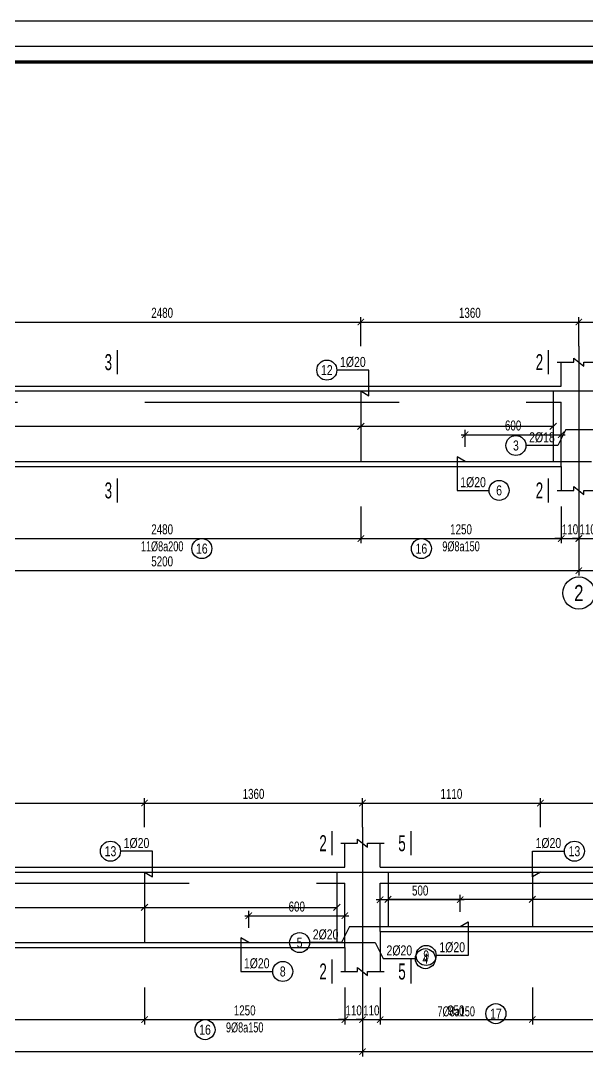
# Model space of a CAD drawing. Header units: inches. Extents: x 442278 to 842836, y -356313 to 59457.
# Drawn here: x 774166 to 777702, y -72749 to -66285 of the extents above; entities that cross this region are included whole.
import ezdxf
from ezdxf.enums import TextEntityAlignment as Align

# ---------------------------------------------------------------- set-up
doc = ezdxf.new("R2010")
doc.units = ezdxf.units.IN
doc.header["$LTSCALE"] = 250
doc.header["$MEASUREMENT"] = 0
doc.linetypes.add('CENTER', pattern=[50.8, 31.75, -6.35, 6.35, -6.35])
doc.linetypes.add('HIDDEN', pattern=[9.525, 6.35, -3.175])
for name, color, linetype in [('3', 9, 'Continuous'), ('gsgsdfg', 31, 'Continuous'), ('LA.BT', 7, 'Continuous'), ('LA.DIM', 251, 'Continuous'), ('LA.DUT', 251, 'HIDDEN'), ('LA.KHAC', 252, 'Continuous'), ('LA.MC', 6, 'Continuous'), ('LA.TC', 3, 'Continuous'), ('LA.TD', 30, 'Continuous'), ('LA.TEXT', 60, 'Continuous'), ('LA.TEXT.MC', 120, 'Continuous'), ('LA.TRUC', 251, 'CENTER'), ('NETTHAY', 8, 'Continuous'), ('NTHAY', 8, 'Continuous')]:
    doc.layers.add(name, color=color, linetype=linetype)
doc.styles.add('S.BTEXT', font='arial.ttf', dxfattribs={"width": 0.75})
doc.styles.add('S.STEXT', font='arial.ttf', dxfattribs={"width": 0.7})
doc.styles.add('VnAvantH', font='', dxfattribs={"width": 0.7})
doc.styles.get('VnAvantH').set_extended_font_data('.VnAvantH')
doc.dimstyles.new('S.DIM25', dxfattribs={"dimtxt": 62.5, "dimasz": 40, "dimexe": 30, "dimexo": 0, "dimgap": 25, "dimtad": 1, "dimdec": 0, "dimzin": 13, "dimdsep": 46, "dimtxsty": 'S.STEXT', "dimblk": 'ARCHTICK', "dimcen": 0, "dimdle": 25, "dimclrd": 251, "dimclre": 251, "dimclrt": 60, "dimadec": 0, "dimazin": 0, "dimtfac": 1, "dimtdec": 0, "dimtix": 1, "dimtmove": 2, "dimatfit": 3, "dimfxl": 1, "dimtolj": 1, "dimtzin": 13, "dimarcsym": 0})

# ---------------------------------------------------------------- blocks, each defined once
blk = doc.blocks.new('_ArchTick')
at = {"color": 0, "linetype": 'ByBlock', "const_width": 0.15}
blk.add_lwpolyline([(-0.5, -0.5), (0.5, 0.5)], dxfattribs=at)
blk = doc.blocks.new('*D635')
at = {"layer": 'DEFPOINTS', "color": 0, "transparency": 16777216}
for p in [(776288.7, -69314), (777538.7, -69314), (777538.7, -69514)]:
    blk.add_point(p, dxfattribs=at)
at = {"layer": 'LA.DIM', "color": 251, "lineweight": -2, "transparency": 16777216}
for p, q in [((776288.7, -69314), (776288.7, -69544)), ((777538.7, -69314), (777538.7, -69544)), ((776263.7, -69514), (777563.7, -69514))]:
    blk.add_line(p, q, dxfattribs=at)
at = {"layer": 'LA.DIM', "color": 251, "lineweight": -2, "transparency": 16777216, "xscale": 40, "yscale": 40, "zscale": 40, "rotation": 180}
blk.add_blockref('_ArchTick', (776288.7, -69514), dxfattribs=at)
at = {"layer": 'LA.DIM', "color": 251, "lineweight": -2, "transparency": 16777216, "xscale": 40, "yscale": 40, "zscale": 40}
blk.add_blockref('_ArchTick', (777538.7, -69514), dxfattribs=at)
at = {"layer": 'LA.DIM', "color": 60, "transparency": 16777216, "insert": (776913.7, -69457.1), "char_height": 62.5, "attachment_point": 5, "style": 'S.STEXT'}
blk.add_mtext('\\A1;1250', dxfattribs=at)
blk = doc.blocks.new('*D636')
at = {"layer": 'DEFPOINTS', "color": 0, "transparency": 16777216}
for p in [(773808.7, -69314), (776288.7, -69314), (776288.7, -69514)]:
    blk.add_point(p, dxfattribs=at)
at = {"layer": 'LA.DIM', "color": 251, "lineweight": -2, "transparency": 16777216}
for p, q in [((773808.7, -69314), (773808.7, -69544)), ((776288.7, -69314), (776288.7, -69544)), ((773783.7, -69514), (776313.7, -69514))]:
    blk.add_line(p, q, dxfattribs=at)
at = {"layer": 'LA.DIM', "color": 251, "lineweight": -2, "transparency": 16777216, "xscale": 40, "yscale": 40, "zscale": 40, "rotation": 180}
blk.add_blockref('_ArchTick', (773808.7, -69514), dxfattribs=at)
at = {"layer": 'LA.DIM', "color": 251, "lineweight": -2, "transparency": 16777216, "xscale": 40, "yscale": 40, "zscale": 40}
blk.add_blockref('_ArchTick', (776288.7, -69514), dxfattribs=at)
at = {"layer": 'LA.DIM', "color": 60, "transparency": 16777216, "insert": (775048.7, -69457.1), "char_height": 62.5, "attachment_point": 5, "style": 'S.STEXT'}
blk.add_mtext('\\A1;2480', dxfattribs=at)
blk = doc.blocks.new('*D643')
at = {"layer": 'DEFPOINTS', "color": 0, "transparency": 16777216}
for p in [(778508.7, -68164), (777648.7, -68314), (778508.7, -68314)]:
    blk.add_point(p, dxfattribs=at)
at = {"layer": 'LA.DIM', "color": 251, "lineweight": -2, "transparency": 16777216}
for p, q in [((777623.7, -68164), (778533.7, -68164)), ((777648.7, -68314), (777648.7, -68134)), ((778508.7, -68314), (778508.7, -68134))]:
    blk.add_line(p, q, dxfattribs=at)
at = {"layer": 'LA.DIM', "color": 251, "lineweight": -2, "transparency": 16777216, "xscale": 40, "yscale": 40, "zscale": 40, "rotation": 180}
blk.add_blockref('_ArchTick', (777648.7, -68164), dxfattribs=at)
at = {"layer": 'LA.DIM', "color": 251, "lineweight": -2, "transparency": 16777216, "xscale": 40, "yscale": 40, "zscale": 40}
blk.add_blockref('_ArchTick', (778508.7, -68164), dxfattribs=at)
at = {"layer": 'LA.DIM', "color": 60, "transparency": 16777216, "insert": (778078.7, -68107.1), "char_height": 62.5, "attachment_point": 5, "style": 'S.STEXT'}
blk.add_mtext('\\A1;860', dxfattribs=at)
blk = doc.blocks.new('*D644')
at = {"layer": 'DEFPOINTS', "color": 0, "transparency": 16777216}
for p in [(777648.7, -68164), (776288.7, -68314), (777648.7, -68314)]:
    blk.add_point(p, dxfattribs=at)
at = {"layer": 'LA.DIM', "color": 251, "lineweight": -2, "transparency": 16777216}
for p, q in [((776263.7, -68164), (777673.7, -68164)), ((776288.7, -68314), (776288.7, -68134)), ((777648.7, -68314), (777648.7, -68134))]:
    blk.add_line(p, q, dxfattribs=at)
at = {"layer": 'LA.DIM', "color": 251, "lineweight": -2, "transparency": 16777216, "xscale": 40, "yscale": 40, "zscale": 40, "rotation": 180}
blk.add_blockref('_ArchTick', (776288.7, -68164), dxfattribs=at)
at = {"layer": 'LA.DIM', "color": 251, "lineweight": -2, "transparency": 16777216, "xscale": 40, "yscale": 40, "zscale": 40}
blk.add_blockref('_ArchTick', (777648.7, -68164), dxfattribs=at)
at = {"layer": 'LA.DIM', "color": 60, "transparency": 16777216, "insert": (776968.7, -68107.1), "char_height": 62.5, "attachment_point": 5, "style": 'S.STEXT'}
blk.add_mtext('\\A1;1360', dxfattribs=at)
blk = doc.blocks.new('*D645')
at = {"layer": 'DEFPOINTS', "color": 0, "transparency": 16777216}
for p in [(776288.7, -68164), (773808.7, -68314), (776288.7, -68314)]:
    blk.add_point(p, dxfattribs=at)
at = {"layer": 'LA.DIM', "color": 251, "lineweight": -2, "transparency": 16777216}
for p, q in [((773783.7, -68164), (776313.7, -68164)), ((773808.7, -68314), (773808.7, -68134)), ((776288.7, -68314), (776288.7, -68134))]:
    blk.add_line(p, q, dxfattribs=at)
at = {"layer": 'LA.DIM', "color": 251, "lineweight": -2, "transparency": 16777216, "xscale": 40, "yscale": 40, "zscale": 40, "rotation": 180}
blk.add_blockref('_ArchTick', (773808.7, -68164), dxfattribs=at)
at = {"layer": 'LA.DIM', "color": 251, "lineweight": -2, "transparency": 16777216, "xscale": 40, "yscale": 40, "zscale": 40}
blk.add_blockref('_ArchTick', (776288.7, -68164), dxfattribs=at)
at = {"layer": 'LA.DIM', "color": 60, "transparency": 16777216, "insert": (775048.7, -68107.1), "char_height": 62.5, "attachment_point": 5, "style": 'S.STEXT'}
blk.add_mtext('\\A1;2480', dxfattribs=at)
blk = doc.blocks.new('*D650')
at = {"layer": 'DEFPOINTS', "color": 0, "transparency": 16777216}
for p in [(777538.7, -68866.5), (776938.7, -68941.5), (777538.7, -68941.5)]:
    blk.add_point(p, dxfattribs=at)
at = {"layer": 'LA.DIM', "color": 251, "lineweight": -2, "transparency": 16777216}
for p, q in [((776938.7, -68941.5), (776938.7, -68836.5)), ((777538.7, -68941.5), (777538.7, -68836.5)), ((776913.7, -68866.5), (777563.7, -68866.5))]:
    blk.add_line(p, q, dxfattribs=at)
at = {"layer": 'LA.DIM', "color": 251, "lineweight": -2, "transparency": 16777216, "xscale": 40, "yscale": 40, "zscale": 40, "rotation": 180}
blk.add_blockref('_ArchTick', (776938.7, -68866.5), dxfattribs=at)
at = {"layer": 'LA.DIM', "color": 251, "lineweight": -2, "transparency": 16777216, "xscale": 40, "yscale": 40, "zscale": 40}
blk.add_blockref('_ArchTick', (777538.7, -68866.5), dxfattribs=at)
at = {"layer": 'LA.DIM', "color": 60, "transparency": 16777216, "insert": (777238.7, -68809.6), "char_height": 62.5, "attachment_point": 5, "style": 'S.STEXT'}
blk.add_mtext('\\A1;600', dxfattribs=at)
blk = doc.blocks.new('*D654')
at = {"layer": 'DEFPOINTS', "color": 0, "transparency": 16777216}
for p in [(777648.7, -69314), (777758.7, -69314), (777758.7, -69514)]:
    blk.add_point(p, dxfattribs=at)
at = {"layer": 'LA.DIM', "color": 251, "lineweight": -2, "transparency": 16777216}
for p, q in [((777648.7, -69314), (777648.7, -69544)), ((777758.7, -69314), (777758.7, -69544)), ((777648.7, -69514), (777608.7, -69514)), ((777648.7, -69514), (777758.7, -69514)), ((777758.7, -69514), (777798.7, -69514))]:
    blk.add_line(p, q, dxfattribs=at)
at = {"layer": 'LA.DIM', "color": 251, "lineweight": -2, "transparency": 16777216, "xscale": 40, "yscale": 40, "zscale": 40}
blk.add_blockref('_ArchTick', (777648.7, -69514), dxfattribs=at)
at = {"layer": 'LA.DIM', "color": 251, "lineweight": -2, "transparency": 16777216, "xscale": 40, "yscale": 40, "zscale": 40, "rotation": 180}
blk.add_blockref('_ArchTick', (777758.7, -69514), dxfattribs=at)
at = {"layer": 'LA.DIM', "color": 60, "transparency": 16777216, "insert": (777703.7, -69457.1), "char_height": 62.5, "attachment_point": 5, "style": 'S.STEXT'}
blk.add_mtext('\\A1;110', dxfattribs=at)
blk = doc.blocks.new('*D655')
at = {"layer": 'DEFPOINTS', "color": 0, "transparency": 16777216}
for p in [(777538.7, -69314), (777648.7, -69314), (777648.7, -69514)]:
    blk.add_point(p, dxfattribs=at)
at = {"layer": 'LA.DIM', "color": 251, "lineweight": -2, "transparency": 16777216}
for p, q in [((777538.7, -69314), (777538.7, -69544)), ((777648.7, -69314), (777648.7, -69544)), ((777538.7, -69514), (777498.7, -69514)), ((777538.7, -69514), (777648.7, -69514)), ((777648.7, -69514), (777688.7, -69514))]:
    blk.add_line(p, q, dxfattribs=at)
at = {"layer": 'LA.DIM', "color": 251, "lineweight": -2, "transparency": 16777216, "xscale": 40, "yscale": 40, "zscale": 40}
blk.add_blockref('_ArchTick', (777538.7, -69514), dxfattribs=at)
at = {"layer": 'LA.DIM', "color": 251, "lineweight": -2, "transparency": 16777216, "xscale": 40, "yscale": 40, "zscale": 40, "rotation": 180}
blk.add_blockref('_ArchTick', (777648.7, -69514), dxfattribs=at)
at = {"layer": 'LA.DIM', "color": 60, "transparency": 16777216, "insert": (777593.7, -69457.1), "char_height": 62.5, "attachment_point": 5, "style": 'S.STEXT'}
blk.add_mtext('\\A1;110', dxfattribs=at)
blk = doc.blocks.new('*D658')
at = {"layer": 'DEFPOINTS', "color": 0, "transparency": 16777216}
for p in [(777648.7, -69314), (780858.7, -69314), (780858.7, -69714)]:
    blk.add_point(p, dxfattribs=at)
at = {"layer": 'LA.DIM', "color": 251, "lineweight": -2, "transparency": 16777216}
for p, q in [((777648.7, -69314), (777648.7, -69744)), ((780858.7, -69314), (780858.7, -69744)), ((777623.7, -69714), (780883.7, -69714))]:
    blk.add_line(p, q, dxfattribs=at)
at = {"layer": 'LA.DIM', "color": 251, "lineweight": -2, "transparency": 16777216, "xscale": 40, "yscale": 40, "zscale": 40, "rotation": 180}
blk.add_blockref('_ArchTick', (777648.7, -69714), dxfattribs=at)
at = {"layer": 'LA.DIM', "color": 251, "lineweight": -2, "transparency": 16777216, "xscale": 40, "yscale": 40, "zscale": 40}
blk.add_blockref('_ArchTick', (780858.7, -69714), dxfattribs=at)
at = {"layer": 'LA.DIM', "color": 60, "transparency": 16777216, "insert": (779253.7, -69657.1), "char_height": 62.5, "attachment_point": 5, "style": 'S.STEXT'}
blk.add_mtext('\\A1;3210', dxfattribs=at)
blk = doc.blocks.new('*D659')
at = {"layer": 'DEFPOINTS', "color": 0, "transparency": 16777216}
for p in [(772448.7, -69314), (777648.7, -69314), (777648.7, -69714)]:
    blk.add_point(p, dxfattribs=at)
at = {"layer": 'LA.DIM', "color": 251, "lineweight": -2, "transparency": 16777216}
for p, q in [((772448.7, -69314), (772448.7, -69744)), ((777648.7, -69314), (777648.7, -69744)), ((772423.7, -69714), (777673.7, -69714))]:
    blk.add_line(p, q, dxfattribs=at)
at = {"layer": 'LA.DIM', "color": 251, "lineweight": -2, "transparency": 16777216, "xscale": 40, "yscale": 40, "zscale": 40, "rotation": 180}
blk.add_blockref('_ArchTick', (772448.7, -69714), dxfattribs=at)
at = {"layer": 'LA.DIM', "color": 251, "lineweight": -2, "transparency": 16777216, "xscale": 40, "yscale": 40, "zscale": 40}
blk.add_blockref('_ArchTick', (777648.7, -69714), dxfattribs=at)
at = {"layer": 'LA.DIM', "color": 60, "transparency": 16777216, "insert": (775048.7, -69657.1), "char_height": 62.5, "attachment_point": 5, "style": 'S.STEXT'}
blk.add_mtext('\\A1;5200', dxfattribs=at)
blk = doc.blocks.new('*D664')
at = {"layer": 'DEFPOINTS', "color": 0, "transparency": 16777216}
for p in [(777358.7, -72314), (779448.7, -72314), (779448.7, -72514)]:
    blk.add_point(p, dxfattribs=at)
at = {"layer": 'LA.DIM', "color": 251, "lineweight": -2, "transparency": 16777216}
for p, q in [((777358.7, -72314), (777358.7, -72544)), ((779448.7, -72314), (779448.7, -72544)), ((777333.7, -72514), (779473.7, -72514))]:
    blk.add_line(p, q, dxfattribs=at)
at = {"layer": 'LA.DIM', "color": 251, "lineweight": -2, "transparency": 16777216, "xscale": 40, "yscale": 40, "zscale": 40, "rotation": 180}
blk.add_blockref('_ArchTick', (777358.7, -72514), dxfattribs=at)
at = {"layer": 'LA.DIM', "color": 251, "lineweight": -2, "transparency": 16777216, "xscale": 40, "yscale": 40, "zscale": 40}
blk.add_blockref('_ArchTick', (779448.7, -72514), dxfattribs=at)
at = {"layer": 'LA.DIM', "color": 60, "transparency": 16777216, "insert": (778403.7, -72457.1), "char_height": 62.5, "attachment_point": 5, "style": 'S.STEXT'}
blk.add_mtext('\\A1;2090', dxfattribs=at)
blk = doc.blocks.new('*D665')
at = {"layer": 'DEFPOINTS', "color": 0, "transparency": 16777216}
for p in [(776408.7, -72314), (777358.7, -72314), (777358.7, -72514)]:
    blk.add_point(p, dxfattribs=at)
at = {"layer": 'LA.DIM', "color": 251, "lineweight": -2, "transparency": 16777216}
for p, q in [((776408.7, -72314), (776408.7, -72544)), ((777358.7, -72314), (777358.7, -72544)), ((776383.7, -72514), (777383.7, -72514))]:
    blk.add_line(p, q, dxfattribs=at)
at = {"layer": 'LA.DIM', "color": 251, "lineweight": -2, "transparency": 16777216, "xscale": 40, "yscale": 40, "zscale": 40, "rotation": 180}
blk.add_blockref('_ArchTick', (776408.7, -72514), dxfattribs=at)
at = {"layer": 'LA.DIM', "color": 251, "lineweight": -2, "transparency": 16777216, "xscale": 40, "yscale": 40, "zscale": 40}
blk.add_blockref('_ArchTick', (777358.7, -72514), dxfattribs=at)
at = {"layer": 'LA.DIM', "color": 60, "transparency": 16777216, "insert": (776883.7, -72457.1), "char_height": 62.5, "attachment_point": 5, "style": 'S.STEXT'}
blk.add_mtext('\\A1;950', dxfattribs=at)
blk = doc.blocks.new('*D666')
at = {"layer": 'DEFPOINTS', "color": 0, "transparency": 16777216}
for p in [(774938.7, -72314), (776188.7, -72314), (776188.7, -72514)]:
    blk.add_point(p, dxfattribs=at)
at = {"layer": 'LA.DIM', "color": 251, "lineweight": -2, "transparency": 16777216}
for p, q in [((774938.7, -72314), (774938.7, -72544)), ((776188.7, -72314), (776188.7, -72544)), ((774913.7, -72514), (776213.7, -72514))]:
    blk.add_line(p, q, dxfattribs=at)
at = {"layer": 'LA.DIM', "color": 251, "lineweight": -2, "transparency": 16777216, "xscale": 40, "yscale": 40, "zscale": 40, "rotation": 180}
blk.add_blockref('_ArchTick', (774938.7, -72514), dxfattribs=at)
at = {"layer": 'LA.DIM', "color": 251, "lineweight": -2, "transparency": 16777216, "xscale": 40, "yscale": 40, "zscale": 40}
blk.add_blockref('_ArchTick', (776188.7, -72514), dxfattribs=at)
at = {"layer": 'LA.DIM', "color": 60, "transparency": 16777216, "insert": (775563.7, -72457.1), "char_height": 62.5, "attachment_point": 5, "style": 'S.STEXT'}
blk.add_mtext('\\A1;1250', dxfattribs=at)
blk = doc.blocks.new('*D667')
at = {"layer": 'DEFPOINTS', "color": 0, "transparency": 16777216}
for p in [(772498.7, -72314), (774938.7, -72314), (774938.7, -72514)]:
    blk.add_point(p, dxfattribs=at)
at = {"layer": 'LA.DIM', "color": 251, "lineweight": -2, "transparency": 16777216}
for p, q in [((772498.7, -72314), (772498.7, -72544)), ((774938.7, -72314), (774938.7, -72544)), ((772473.7, -72514), (774963.7, -72514))]:
    blk.add_line(p, q, dxfattribs=at)
at = {"layer": 'LA.DIM', "color": 251, "lineweight": -2, "transparency": 16777216, "xscale": 40, "yscale": 40, "zscale": 40, "rotation": 180}
blk.add_blockref('_ArchTick', (772498.7, -72514), dxfattribs=at)
at = {"layer": 'LA.DIM', "color": 251, "lineweight": -2, "transparency": 16777216, "xscale": 40, "yscale": 40, "zscale": 40}
blk.add_blockref('_ArchTick', (774938.7, -72514), dxfattribs=at)
at = {"layer": 'LA.DIM', "color": 60, "transparency": 16777216, "insert": (773718.7, -72457.1), "char_height": 62.5, "attachment_point": 5, "style": 'S.STEXT'}
blk.add_mtext('\\A1;2440', dxfattribs=at)
blk = doc.blocks.new('*D670')
at = {"layer": 'DEFPOINTS', "color": 0, "transparency": 16777216}
for p in [(779398.7, -71164), (777408.7, -71314), (779398.7, -71314)]:
    blk.add_point(p, dxfattribs=at)
at = {"layer": 'LA.DIM', "color": 251, "lineweight": -2, "transparency": 16777216}
for p, q in [((777383.7, -71164), (779423.7, -71164)), ((777408.7, -71314), (777408.7, -71134)), ((779398.7, -71314), (779398.7, -71134))]:
    blk.add_line(p, q, dxfattribs=at)
at = {"layer": 'LA.DIM', "color": 251, "lineweight": -2, "transparency": 16777216, "xscale": 40, "yscale": 40, "zscale": 40, "rotation": 180}
blk.add_blockref('_ArchTick', (777408.7, -71164), dxfattribs=at)
at = {"layer": 'LA.DIM', "color": 251, "lineweight": -2, "transparency": 16777216, "xscale": 40, "yscale": 40, "zscale": 40}
blk.add_blockref('_ArchTick', (779398.7, -71164), dxfattribs=at)
at = {"layer": 'LA.DIM', "color": 60, "transparency": 16777216, "insert": (778403.7, -71107.1), "char_height": 62.5, "attachment_point": 5, "style": 'S.STEXT'}
blk.add_mtext('\\A1;1990', dxfattribs=at)
blk = doc.blocks.new('*D671')
at = {"layer": 'DEFPOINTS', "color": 0, "transparency": 16777216}
for p in [(777408.7, -71164), (776298.7, -71314), (777408.7, -71314)]:
    blk.add_point(p, dxfattribs=at)
at = {"layer": 'LA.DIM', "color": 251, "lineweight": -2, "transparency": 16777216}
for p, q in [((776273.7, -71164), (777433.7, -71164)), ((776298.7, -71314), (776298.7, -71134)), ((777408.7, -71314), (777408.7, -71134))]:
    blk.add_line(p, q, dxfattribs=at)
at = {"layer": 'LA.DIM', "color": 251, "lineweight": -2, "transparency": 16777216, "xscale": 40, "yscale": 40, "zscale": 40, "rotation": 180}
blk.add_blockref('_ArchTick', (776298.7, -71164), dxfattribs=at)
at = {"layer": 'LA.DIM', "color": 251, "lineweight": -2, "transparency": 16777216, "xscale": 40, "yscale": 40, "zscale": 40}
blk.add_blockref('_ArchTick', (777408.7, -71164), dxfattribs=at)
at = {"layer": 'LA.DIM', "color": 60, "transparency": 16777216, "insert": (776853.7, -71107.1), "char_height": 62.5, "attachment_point": 5, "style": 'S.STEXT'}
blk.add_mtext('\\A1;1110', dxfattribs=at)
blk = doc.blocks.new('*D672')
at = {"layer": 'DEFPOINTS', "color": 0, "transparency": 16777216}
for p in [(776298.7, -71164), (774938.7, -71314), (776298.7, -71314)]:
    blk.add_point(p, dxfattribs=at)
at = {"layer": 'LA.DIM', "color": 251, "lineweight": -2, "transparency": 16777216}
for p, q in [((774913.7, -71164), (776323.7, -71164)), ((774938.7, -71314), (774938.7, -71134)), ((776298.7, -71314), (776298.7, -71134))]:
    blk.add_line(p, q, dxfattribs=at)
at = {"layer": 'LA.DIM', "color": 251, "lineweight": -2, "transparency": 16777216, "xscale": 40, "yscale": 40, "zscale": 40, "rotation": 180}
blk.add_blockref('_ArchTick', (774938.7, -71164), dxfattribs=at)
at = {"layer": 'LA.DIM', "color": 251, "lineweight": -2, "transparency": 16777216, "xscale": 40, "yscale": 40, "zscale": 40}
blk.add_blockref('_ArchTick', (776298.7, -71164), dxfattribs=at)
at = {"layer": 'LA.DIM', "color": 60, "transparency": 16777216, "insert": (775618.7, -71107.1), "char_height": 62.5, "attachment_point": 5, "style": 'S.STEXT'}
blk.add_mtext('\\A1;1360', dxfattribs=at)
blk = doc.blocks.new('*D673')
at = {"layer": 'DEFPOINTS', "color": 0, "transparency": 16777216}
for p in [(774938.7, -71164), (772498.7, -71314), (774938.7, -71314)]:
    blk.add_point(p, dxfattribs=at)
at = {"layer": 'LA.DIM', "color": 251, "lineweight": -2, "transparency": 16777216}
for p, q in [((772473.7, -71164), (774963.7, -71164)), ((772498.7, -71314), (772498.7, -71134)), ((774938.7, -71314), (774938.7, -71134))]:
    blk.add_line(p, q, dxfattribs=at)
at = {"layer": 'LA.DIM', "color": 251, "lineweight": -2, "transparency": 16777216, "xscale": 40, "yscale": 40, "zscale": 40, "rotation": 180}
blk.add_blockref('_ArchTick', (772498.7, -71164), dxfattribs=at)
at = {"layer": 'LA.DIM', "color": 251, "lineweight": -2, "transparency": 16777216, "xscale": 40, "yscale": 40, "zscale": 40}
blk.add_blockref('_ArchTick', (774938.7, -71164), dxfattribs=at)
at = {"layer": 'LA.DIM', "color": 60, "transparency": 16777216, "insert": (773718.7, -71107.1), "char_height": 62.5, "attachment_point": 5, "style": 'S.STEXT'}
blk.add_mtext('\\A1;2440', dxfattribs=at)
blk = doc.blocks.new('*D676')
at = {"layer": 'DEFPOINTS', "color": 0, "transparency": 16777216}
for p in [(776408.7, -71766.5), (776408.7, -71841.5), (776908.7, -71841.5)]:
    blk.add_point(p, dxfattribs=at)
at = {"layer": 'LA.DIM', "color": 251, "lineweight": -2, "transparency": 16777216}
for p, q in [((776408.7, -71841.5), (776408.7, -71736.5)), ((776908.7, -71841.5), (776908.7, -71736.5)), ((776933.7, -71766.5), (776383.7, -71766.5))]:
    blk.add_line(p, q, dxfattribs=at)
at = {"layer": 'LA.DIM', "color": 251, "lineweight": -2, "transparency": 16777216, "xscale": 40, "yscale": 40, "zscale": 40, "rotation": 180}
blk.add_blockref('_ArchTick', (776408.7, -71766.5), dxfattribs=at)
at = {"layer": 'LA.DIM', "color": 251, "lineweight": -2, "transparency": 16777216, "xscale": 40, "yscale": 40, "zscale": 40}
blk.add_blockref('_ArchTick', (776908.7, -71766.5), dxfattribs=at)
at = {"layer": 'LA.DIM', "color": 60, "transparency": 16777216, "insert": (776658.7, -71709.6), "char_height": 62.5, "attachment_point": 5, "style": 'S.STEXT'}
blk.add_mtext('\\A1;500', dxfattribs=at)
blk = doc.blocks.new('*D677')
at = {"layer": 'DEFPOINTS', "color": 0, "transparency": 16777216}
for p in [(776188.7, -71866.5), (775588.7, -71941.5), (776188.7, -71941.5)]:
    blk.add_point(p, dxfattribs=at)
at = {"layer": 'LA.DIM', "color": 251, "lineweight": -2, "transparency": 16777216}
for p, q in [((775563.7, -71866.5), (776213.7, -71866.5)), ((775588.7, -71941.5), (775588.7, -71836.5)), ((776188.7, -71941.5), (776188.7, -71836.5))]:
    blk.add_line(p, q, dxfattribs=at)
at = {"layer": 'LA.DIM', "color": 251, "lineweight": -2, "transparency": 16777216, "xscale": 40, "yscale": 40, "zscale": 40, "rotation": 180}
blk.add_blockref('_ArchTick', (775588.7, -71866.5), dxfattribs=at)
at = {"layer": 'LA.DIM', "color": 251, "lineweight": -2, "transparency": 16777216, "xscale": 40, "yscale": 40, "zscale": 40}
blk.add_blockref('_ArchTick', (776188.7, -71866.5), dxfattribs=at)
at = {"layer": 'LA.DIM', "color": 60, "transparency": 16777216, "insert": (775888.7, -71809.6), "char_height": 62.5, "attachment_point": 5, "style": 'S.STEXT'}
blk.add_mtext('\\A1;600', dxfattribs=at)
blk = doc.blocks.new('*D681')
at = {"layer": 'DEFPOINTS', "color": 0, "transparency": 16777216}
for p in [(776298.7, -72314), (776408.7, -72314), (776408.7, -72514)]:
    blk.add_point(p, dxfattribs=at)
at = {"layer": 'LA.DIM', "color": 251, "lineweight": -2, "transparency": 16777216}
for p, q in [((776298.7, -72314), (776298.7, -72544)), ((776408.7, -72314), (776408.7, -72544)), ((776298.7, -72514), (776258.7, -72514)), ((776298.7, -72514), (776408.7, -72514)), ((776408.7, -72514), (776448.7, -72514))]:
    blk.add_line(p, q, dxfattribs=at)
at = {"layer": 'LA.DIM', "color": 251, "lineweight": -2, "transparency": 16777216, "xscale": 40, "yscale": 40, "zscale": 40}
blk.add_blockref('_ArchTick', (776298.7, -72514), dxfattribs=at)
at = {"layer": 'LA.DIM', "color": 251, "lineweight": -2, "transparency": 16777216, "xscale": 40, "yscale": 40, "zscale": 40, "rotation": 180}
blk.add_blockref('_ArchTick', (776408.7, -72514), dxfattribs=at)
at = {"layer": 'LA.DIM', "color": 60, "transparency": 16777216, "insert": (776353.7, -72457.1), "char_height": 62.5, "attachment_point": 5, "style": 'S.STEXT'}
blk.add_mtext('\\A1;110', dxfattribs=at)
blk = doc.blocks.new('*D682')
at = {"layer": 'DEFPOINTS', "color": 0, "transparency": 16777216}
for p in [(776188.7, -72314), (776298.7, -72314), (776298.7, -72514)]:
    blk.add_point(p, dxfattribs=at)
at = {"layer": 'LA.DIM', "color": 251, "lineweight": -2, "transparency": 16777216}
for p, q in [((776188.7, -72314), (776188.7, -72544)), ((776298.7, -72314), (776298.7, -72544)), ((776188.7, -72514), (776148.7, -72514)), ((776188.7, -72514), (776298.7, -72514)), ((776298.7, -72514), (776338.7, -72514))]:
    blk.add_line(p, q, dxfattribs=at)
at = {"layer": 'LA.DIM', "color": 251, "lineweight": -2, "transparency": 16777216, "xscale": 40, "yscale": 40, "zscale": 40}
blk.add_blockref('_ArchTick', (776188.7, -72514), dxfattribs=at)
at = {"layer": 'LA.DIM', "color": 251, "lineweight": -2, "transparency": 16777216, "xscale": 40, "yscale": 40, "zscale": 40, "rotation": 180}
blk.add_blockref('_ArchTick', (776298.7, -72514), dxfattribs=at)
at = {"layer": 'LA.DIM', "color": 60, "transparency": 16777216, "insert": (776243.7, -72457.1), "char_height": 62.5, "attachment_point": 5, "style": 'S.STEXT'}
blk.add_mtext('\\A1;110', dxfattribs=at)
blk = doc.blocks.new('*D685')
at = {"layer": 'DEFPOINTS', "color": 0, "transparency": 16777216}
for p in [(776298.7, -72314), (780508.7, -72314), (780508.7, -72714)]:
    blk.add_point(p, dxfattribs=at)
at = {"layer": 'LA.DIM', "color": 251, "lineweight": -2, "transparency": 16777216}
for p, q in [((776298.7, -72314), (776298.7, -72744)), ((780508.7, -72314), (780508.7, -72744)), ((776273.7, -72714), (780533.7, -72714))]:
    blk.add_line(p, q, dxfattribs=at)
at = {"layer": 'LA.DIM', "color": 251, "lineweight": -2, "transparency": 16777216, "xscale": 40, "yscale": 40, "zscale": 40, "rotation": 180}
blk.add_blockref('_ArchTick', (776298.7, -72714), dxfattribs=at)
at = {"layer": 'LA.DIM', "color": 251, "lineweight": -2, "transparency": 16777216, "xscale": 40, "yscale": 40, "zscale": 40}
blk.add_blockref('_ArchTick', (780508.7, -72714), dxfattribs=at)
at = {"layer": 'LA.DIM', "color": 60, "transparency": 16777216, "insert": (778403.7, -72657.1), "char_height": 62.5, "attachment_point": 5, "style": 'S.STEXT'}
blk.add_mtext('\\A1;4210', dxfattribs=at)
blk = doc.blocks.new('*D686')
at = {"layer": 'DEFPOINTS', "color": 0, "transparency": 16777216}
for p in [(771138.7, -72314), (776298.7, -72314), (776298.7, -72714)]:
    blk.add_point(p, dxfattribs=at)
at = {"layer": 'LA.DIM', "color": 251, "lineweight": -2, "transparency": 16777216}
for p, q in [((771138.7, -72314), (771138.7, -72744)), ((776298.7, -72314), (776298.7, -72744)), ((771113.7, -72714), (776323.7, -72714))]:
    blk.add_line(p, q, dxfattribs=at)
at = {"layer": 'LA.DIM', "color": 251, "lineweight": -2, "transparency": 16777216, "xscale": 40, "yscale": 40, "zscale": 40, "rotation": 180}
blk.add_blockref('_ArchTick', (771138.7, -72714), dxfattribs=at)
at = {"layer": 'LA.DIM', "color": 251, "lineweight": -2, "transparency": 16777216, "xscale": 40, "yscale": 40, "zscale": 40}
blk.add_blockref('_ArchTick', (776298.7, -72714), dxfattribs=at)
at = {"layer": 'LA.DIM', "color": 60, "transparency": 16777216, "insert": (773718.7, -72657.1), "char_height": 62.5, "attachment_point": 5, "style": 'S.STEXT'}
blk.add_mtext('\\A1;5160', dxfattribs=at)
blk = doc.blocks.new('KHUNG CHUAN SEICO')
at = {"layer": 'DEFPOINTS', "lineweight": -3, "ltscale": 2000}
blk.add_lwpolyline([(0, 397.16), (572.13, 397.16), (572.13, 0), (0, 0)], close=True, dxfattribs=at)
at = {"layer": 'gsgsdfg'}
blk.add_lwpolyline([(0, 397.16), (572.13, 397.16), (572.13, 0), (0, 0)], close=True, dxfattribs=at)
blk.add_lwpolyline([(0, 397.16), (572.13, 397.16), (572.13, 0), (0, 0)], close=True, dxfattribs=at)
at = {"layer": 'NETTHAY', "ltscale": 0.5, "const_width": 0.743}
blk.add_lwpolyline([(26.26, 388.15), (460.75, 388.15), (460.75, 7.88), (26.26, 7.88), (26.26, 388.51)], dxfattribs=at)
at = {"layer": 'NTHAY', "lineweight": -3, "ltscale": 2000}
blk.add_lwpolyline([(24.06, 391.61), (565.91, 391.61), (565.91, 5.55), (24.06, 5.55)], close=True, dxfattribs=at)
at = {"layer": '3', "ltscale": 0.5, "style": 'VnAvantH'}
for tag, height, p in [('DRAWING1', 4.75, (514.01, 46.77)), ('DRAWING2', 4.75, (514.07, 36.02)), ('DATE', 2.5, (477.02, 18.64))]:
    blk.add_attdef(tag, text='', height=height, dxfattribs=at).set_placement(p, align=Align.CENTER)

msp = doc.modelspace()

# ---------------------------------------------------------------- linework, layer by layer
at = {"layer": 'LA.BT'}
for p, q in [((777538.67, -68564.02), (777538.67, -68414.02)), ((772558.67, -68564.02), (777538.67, -68564.02)), ((772558.67, -69064.02), (777538.67, -69064.02)), ((777538.67, -69064.02), (777538.67, -69214.02)), ((776188.67, -71564.02), (776188.67, -71414.02)), ((776408.67, -71564.02), (776408.67, -71414.02)), ((771248.67, -71564.02), (776188.67, -71564.02)), ((776408.67, -71564.02), (780398.67, -71564.02)), ((776408.67, -71964.02), (776408.67, -72214.02)), ((776408.67, -71964.02), (780398.67, -71964.02)), ((771248.67, -72064.02), (776188.67, -72064.02)), ((776188.67, -72064.02), (776188.67, -72214.02))]:
    msp.add_line(p, q, dxfattribs=at)
at = {"layer": 'LA.DUT'}
for p, q in [((772558.67, -68664.02), (777538.67, -68664.02)), ((777538.67, -69064.02), (777538.67, -68664.02)), ((771248.67, -71664.02), (776188.67, -71664.02)), ((776188.67, -72064.02), (776188.67, -71664.02)), ((776408.67, -71964.02), (776408.67, -71664.02)), ((776408.67, -71664.02), (780398.67, -71664.02))]:
    msp.add_line(p, q, dxfattribs=at)
at = {"layer": 'LA.KHAC'}
for p, q in [((776338.67, -68464.02), (776138.67, -68464.02)), ((776338.67, -68624.02), (776338.67, -68464.02)), ((772608.67, -68814.02), (777488.67, -68814.02)), ((777568.67, -68834.02), (777518.67, -68934.02)), ((777518.67, -68934.02), (777318.67, -68934.02)), ((776888.67, -69004.02), (776888.67, -69214.02)), ((776888.67, -69214.02), (777088.67, -69214.02)), ((774988.67, -71464.02), (774788.67, -71464.02)), ((774988.67, -71624.02), (774988.67, -71464.02)), ((777358.67, -71624.02), (777358.67, -71464.02)), ((777358.67, -71464.02), (777558.67, -71464.02)), ((776458.67, -71764.02), (780348.67, -71764.02)), ((771298.67, -71814.02), (776138.67, -71814.02)), ((776218.67, -71934.02), (776168.67, -72034.02)), ((776958.67, -71904.02), (776958.67, -72114.02)), ((775538.67, -72004.02), (775538.67, -72214.02)), ((776168.67, -72034.02), (775968.67, -72034.02)), ((776378.67, -72034.02), (776428.67, -72134.02)), ((776428.67, -72134.02), (776628.67, -72134.02)), ((776958.67, -72114.02), (776758.67, -72114.02)), ((775538.67, -72214.02), (775738.67, -72214.02))]:
    msp.add_line(p, q, dxfattribs=at)
at = {"layer": 'LA.KHAC', "color": 3}
for p, q in [((776268.67, -68834.02), (776308.67, -68794.02)), ((777468.67, -68834.02), (777508.67, -68794.02)), ((776438.67, -71784.02), (776478.67, -71744.02)), ((777338.67, -71784.02), (777378.67, -71744.02)), ((774918.67, -71834.02), (774958.67, -71794.02)), ((776118.67, -71834.02), (776158.67, -71794.02))]:
    msp.add_line(p, q, dxfattribs=at)
at = {"layer": 'LA.KHAC'}
for points in [[(777513.67, -68414.02), (777617.42, -68414.02), (777617.42, -68389.02), (777679.92, -68439.02), (777679.92, -68414.02), (777783.67, -68414.02)], [(777513.67, -69214.02), (777617.42, -69214.02), (777617.42, -69189.02), (777679.92, -69239.02), (777679.92, -69214.02), (777783.67, -69214.02)], [(776163.67, -71414.02), (776267.42, -71414.02), (776267.42, -71389.02), (776329.92, -71439.02), (776329.92, -71414.02), (776433.67, -71414.02)], [(776163.67, -72214.02), (776267.42, -72214.02), (776267.42, -72189.02), (776329.92, -72239.02), (776329.92, -72214.02), (776433.67, -72214.02)]]:
    msp.add_lwpolyline(points, dxfattribs=at)
for centre, radius in [((776076.17, -68464.02), 62.5), ((777256.17, -68934.02), 62.5), ((777151.17, -69214.02), 62.5), ((775296.17, -69577.02), 62.5), ((776666.17, -69577.02), 62.5), ((777648.67, -69854.02), 100), ((774726.17, -71464.02), 62.5), ((777621.17, -71464.02), 62.5), ((775906.17, -72034.02), 62.5), ((776691.17, -72134.02), 62.5), ((776696.17, -72114.02), 62.5), ((775801.17, -72214.02), 62.5), ((777131.17, -72477.02), 62.5), ((775316.17, -72577.02), 62.5)]:
    msp.add_circle(centre, radius, dxfattribs=at)
at = {"layer": 'LA.MC'}
for p, q in [((774769.5, -68489.02), (774769.5, -68339.02)), ((777459.5, -68489.02), (777459.5, -68339.02)), ((774769.5, -69289.02), (774769.5, -69139.02)), ((777459.5, -69289.02), (777459.5, -69139.02)), ((776109.5, -71489.02), (776109.5, -71339.02)), ((776602, -71489.02), (776602, -71339.02)), ((776109.5, -72289.02), (776109.5, -72139.02)), ((776602, -72289.02), (776602, -72139.02))]:
    msp.add_line(p, q, dxfattribs=at)
at = {"layer": 'LA.TC'}
for p, q in [((771198.67, -68594.02), (781118.67, -68594.02)), ((776288.67, -68594.02), (776338.67, -68624.02)), ((776288.67, -68594.02), (778508.67, -68594.02)), ((777568.67, -68834.02), (780938.67, -68834.02)), ((772368.67, -69034.02), (777728.67, -69034.02)), ((773158.67, -69034.02), (776938.67, -69034.02)), ((776938.67, -69034.02), (776888.67, -69004.02)), ((770878.67, -71594.02), (780558.67, -71594.02)), ((774938.67, -71594.02), (774988.67, -71624.02)), ((774938.67, -71594.02), (777408.67, -71594.02)), ((777408.67, -71594.02), (777358.67, -71624.02)), ((776218.67, -71934.02), (780588.67, -71934.02)), ((776908.67, -71934.02), (776958.67, -71904.02)), ((776908.67, -71934.02), (779898.67, -71934.02)), ((775588.67, -72034.02), (775538.67, -72004.02)), ((771058.67, -72034.02), (776378.67, -72034.02)), ((771848.67, -72034.02), (775588.67, -72034.02))]:
    msp.add_line(p, q, dxfattribs=at)
at = {"layer": 'LA.TD'}
for p, q in [((776288.67, -68594.02), (776288.67, -69034.02)), ((777488.67, -68594.02), (777488.67, -69034.02)), ((774938.67, -71594.02), (774938.67, -72034.02)), ((776138.67, -71594.02), (776138.67, -72034.02)), ((776458.67, -71594.02), (776458.67, -71934.02)), ((777358.67, -71594.02), (777358.67, -71934.02))]:
    msp.add_line(p, q, dxfattribs=at)
at = {"layer": 'LA.TRUC'}
for p, q in [((777648.67, -68314.02), (777648.67, -69314.02)), ((776298.67, -71314.02), (776298.67, -72314.02))]:
    msp.add_line(p, q, dxfattribs=at)

# ---------------------------------------------------------------- block references
at = {"layer": 'LA.DIM', "xscale": 28.48944269395451, "yscale": 28.48944269378438, "zscale": 28.48944269370384}
msp.add_blockref('KHUNG CHUAN SEICO', (769459.36, -77600.02), dxfattribs=at)

# ---------------------------------------------------------------- texts
at = {"layer": 'LA.TEXT', "style": 'S.STEXT'}
for s, width, p in [('1%%c20', 0.75, (776238.67, -68444.02)), ('2%%c18', 0.75, (777418.67, -68914.02)), ('1%%c20', 0.75, (776988.67, -69194.02)), ('11%%c8a200', 0.65, (775048.67, -69594.02)), ('9%%c8a150', 0.65, (776913.67, -69594.02)), ('1%%c20', 0.75, (774888.67, -71444.02)), ('1%%c20', 0.75, (777458.67, -71444.02)), ('2%%c20', 0.75, (776068.67, -72014.02)), ('2%%c20', 0.75, (776528.67, -72114.02)), ('1%%c20', 0.75, (776858.67, -72094.02)), ('1%%c20', 0.75, (775638.67, -72194.02)), ('7%%c8a150', 0.65, (776883.67, -72494.02)), ('9%%c8a150', 0.65, (775563.67, -72594.02))]:
    msp.add_text(s, height=62.5, dxfattribs=dict(at, width=width)).set_placement(p, align=Align.CENTER)
at = {"layer": 'LA.TEXT', "style": 'S.STEXT', "width": 0.75}
for s, p in [('12', (776076.17, -68464.02)), ('3', (777256.17, -68934.02)), ('6', (777151.17, -69214.02)), ('16', (775296.17, -69577.02)), ('16', (776666.17, -69577.02)), ('13', (774726.17, -71464.02)), ('13', (777621.17, -71464.02)), ('5', (775906.17, -72034.02)), ('4', (776691.17, -72134.02)), ('9', (776696.17, -72114.02)), ('8', (775801.17, -72214.02)), ('17', (777131.17, -72477.02)), ('16', (775316.17, -72577.02))]:
    msp.add_text(s, height=62.5, dxfattribs=at).set_placement(p, align=Align.MIDDLE_CENTER)
at = {"layer": 'LA.TEXT', "color": 4, "style": 'S.BTEXT', "width": 0.75}
msp.add_text('2', height=100, dxfattribs=at).set_placement((777648.67, -69854.02), align=Align.MIDDLE_CENTER)
at = {"layer": 'LA.TEXT.MC', "style": 'S.BTEXT', "width": 0.6}
for s, p in [('3', (774736.17, -68464.02)), ('2', (777426.17, -68464.02)), ('3', (774736.17, -69264.02)), ('2', (777426.17, -69264.02)), ('2', (776076.17, -71464.02)), ('5', (776568.67, -71464.02)), ('2', (776076.17, -72264.02)), ('5', (776568.67, -72264.02))]:
    msp.add_text(s, height=100, dxfattribs=at).set_placement(p, align=Align.RIGHT)

# ---------------------------------------------------------------- dimensions: what is measured, and where the dimension line sits
at = {"layer": 'LA.DIM'}
for base, p1, p2, picture, middle in [((776288.67, -68164.02), (773808.67, -68314.02), (776288.67, -68314.02), '*D645', (775048.67, -68107.11)), ((777648.67, -68164.02), (776288.67, -68314.02), (777648.67, -68314.02), '*D644', (776968.67, -68107.09)), ((778508.67, -68164.02), (777648.67, -68314.02), (778508.67, -68314.02), '*D643', (778078.67, -68107.11)), ((777538.67, -68866.52), (776938.67, -68941.52), (777538.67, -68941.52), '*D650', (777238.67, -68809.61)), ((777648.67, -69714.02), (772448.67, -69314.02), (777648.67, -69314.02), '*D659', (775048.67, -69657.11)), ((776288.67, -69514.02), (773808.67, -69314.02), (776288.67, -69314.02), '*D636', (775048.67, -69457.11)), ((777538.67, -69514.02), (776288.67, -69314.02), (777538.67, -69314.02), '*D635', (776913.67, -69457.11)), ((777648.67, -69514.02), (777538.67, -69314.02), (777648.67, -69314.02), '*D655', (777593.67, -69457.11)), ((777758.67, -69514.02), (777648.67, -69314.02), (777758.67, -69314.02), '*D654', (777703.67, -69457.11)), ((780858.67, -69714.02), (777648.67, -69314.02), (780858.67, -69314.02), '*D658', (779253.67, -69657.09)), ((774938.67, -71164.02), (772498.67, -71314.02), (774938.67, -71314.02), '*D673', (773718.67, -71107.11)), ((776298.67, -71164.02), (774938.67, -71314.02), (776298.67, -71314.02), '*D672', (775618.67, -71107.09)), ((777408.67, -71164.02), (776298.67, -71314.02), (777408.67, -71314.02), '*D671', (776853.67, -71107.11)), ((779398.67, -71164.02), (777408.67, -71314.02), (779398.67, -71314.02), '*D670', (778403.67, -71107.11)), ((776408.67, -71766.52), (776908.67, -71841.52), (776408.67, -71841.52), '*D676', (776658.67, -71709.61)), ((776188.67, -71866.52), (775588.67, -71941.52), (776188.67, -71941.52), '*D677', (775888.67, -71809.61)), ((776298.67, -72714.02), (771138.67, -72314.02), (776298.67, -72314.02), '*D686', (773718.67, -72657.11)), ((774938.67, -72514.02), (772498.67, -72314.02), (774938.67, -72314.02), '*D667', (773718.67, -72457.11)), ((776188.67, -72514.02), (774938.67, -72314.02), (776188.67, -72314.02), '*D666', (775563.67, -72457.11)), ((776298.67, -72514.02), (776188.67, -72314.02), (776298.67, -72314.02), '*D682', (776243.67, -72457.11)), ((776408.67, -72514.02), (776298.67, -72314.02), (776408.67, -72314.02), '*D681', (776353.67, -72457.11)), ((780508.67, -72714.02), (776298.67, -72314.02), (780508.67, -72314.02), '*D685', (778403.67, -72657.11)), ((777358.67, -72514.02), (776408.67, -72314.02), (777358.67, -72314.02), '*D665', (776883.67, -72457.11)), ((779448.67, -72514.02), (777358.67, -72314.02), (779448.67, -72314.02), '*D664', (778403.67, -72457.11))]:
    dim = msp.add_linear_dim(base=base, p1=p1, p2=p2, dimstyle='S.DIM25', dxfattribs=at)
    dim.commit()
    dim.dimension.update_dxf_attribs({"geometry": picture, "text_midpoint": middle})

doc.saveas('drawing.dxf')
